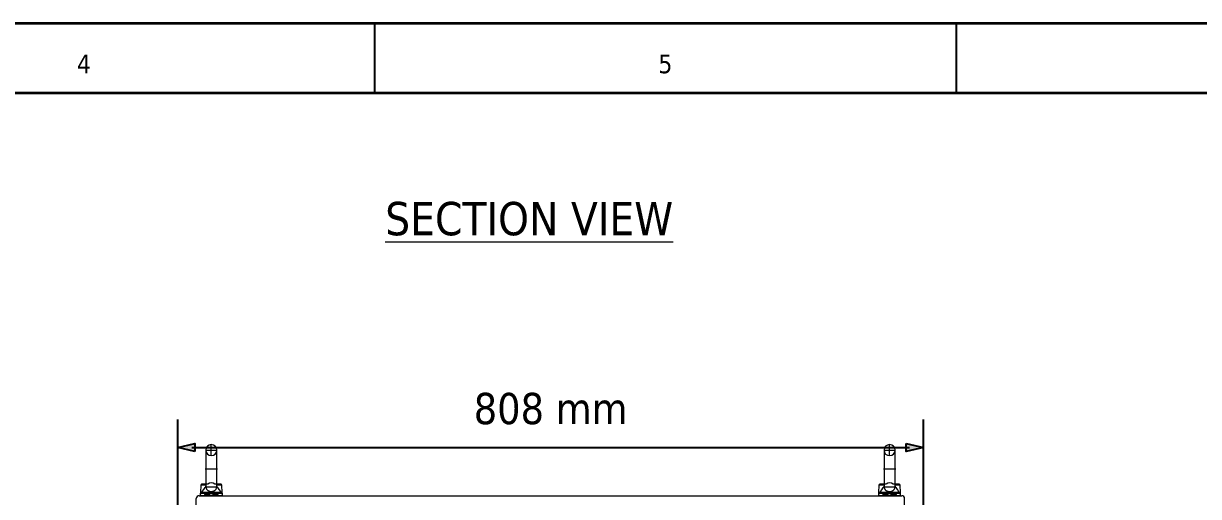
# Model space of a CAD drawing. Header units: millimetres. Extents: x 0 to 6300, y 0 to 4455.
# Drawn here: x 2769 to 4043, y 3942 to 4455 of the extents above; entities that cross this region are included whole.
import ezdxf
from ezdxf.enums import TextEntityAlignment as Align

# ---------------------------------------------------------------- set-up
doc = ezdxf.new("R2010")
doc.units = ezdxf.units.MM
for name, color, linetype, lineweight in [('AM_0', 7, 'Continuous', 5), ('AM_4', 3, 'Continuous', 0), ('AM_7', 7, 'Continuous', 0), ('AM_9', 6, 'Continuous', 0), ('EPLAN107', 5, 'Continuous', 0), ('EPLAN108', 5, 'Continuous', 0), ('EPLAN201', 7, 'Continuous', 0), ('EPLAN451', 7, 'Continuous', 0), ('EPLAN452', 7, 'Continuous', 0), ('EPLAN453', 7, 'Continuous', 0)]:
    doc.layers.add(name, color=color, linetype=linetype, lineweight=lineweight)
doc.styles.add('Tahoma', font='')
doc.styles.get('Tahoma').set_extended_font_data('Tahoma')

# ---------------------------------------------------------------- blocks, each defined once
blk = doc.blocks.new('EPLFRAME')
at = {"layer": 'EPLAN201', "linetype": 'Continuous', "lineweight": 25, "ltscale": 4}
for p, q in [((3150, 4455), (3150, 4380)), ((3780, 4455), (3780, 4380))]:
    blk.add_line(p, q, dxfattribs=at)
at = {"layer": 'EPLAN201', "linetype": 'Continuous', "lineweight": 35, "ltscale": 4}
blk.add_line((0, 4380), (6300, 4380), dxfattribs=at)
blk.add_lwpolyline([(0, 0), (6300, 0), (6300, 4455), (0, 4455)], close=True, dxfattribs=at)
at = {"layer": 'EPLAN451', "color": 7, "style": 'Tahoma'}
for tag, p, height in [('14_10014', (1515, 180), 33.9), ('14_10015', (2775, 180), 33.9), ('14_10011', (1515, 75), 33.9), ('14_10013', (4980, 75), 24.4), ('14_10151', (1095, 15), 24.4), ('14_10300', (6225, 15), 24.4)]:
    blk.add_attdef(tag, p, '', height=height, dxfattribs=at)
blk.add_attdef('4_25020', text='', height=24.4, dxfattribs=at).set_placement((6195, 15), align=Align.RIGHT)
at = {"layer": 'EPLAN452', "color": 7, "style": 'Tahoma'}
for tag, p, height in [('4_11041', (15, 255), 33.9), ('4_11071[1]', (15, 195), 24.4), ('4_11074[1]', (315, 195), 24.4), ('4_11070[1]', (615, 195), 24.4), ('4_11024', (1095, 195), 24.4), ('4_20132_1001', (5610, 195), 24.4), ('4_11011', (3465, 180), 33.9), ('4_11030', (4515, 180), 33.9), ('4_11071[2]', (15, 135), 24.4), ('4_11074[2]', (315, 135), 24.4), ('4_11070[2]', (615, 135), 24.4), ('4_11022', (1095, 135), 24.4), ('4_20134_1001', (5610, 135), 24.4), ('4_11071[3]', (15, 75), 24.4), ('4_11074[3]', (315, 75), 24.4), ('4_11070[3]', (615, 75), 24.4), ('4_11080', (1095, 75), 24.4), ('4_11059', (4515, 75), 24.4)]:
    blk.add_attdef(tag, p, '', height=height, dxfattribs=at)
for tag, height, p in [('4_11040', 33.9, (6285, 255)), ('4_11000', 24.4, (6285, 75)), ('4_11085', 24.4, (2115, 15)), ('4_11086', 24.4, (2745, 15))]:
    blk.add_attdef(tag, text='', height=height, dxfattribs=at).set_placement(p, align=Align.RIGHT)
at = {"layer": 'EPLAN453', "color": 7, "style": 'Tahoma'}
for tag, p in [('53_19005_1', (315, 4395)), ('53_19005', (945, 4395)), ('53_19005_8', (1575, 4395)), ('53_19005_6', (2205, 4395)), ('53_19005_7', (2835, 4395)), ('53_19005_9', (3465, 4395)), ('53_19005_3', (4095, 4395)), ('53_19005_2', (4725, 4395)), ('53_19005_4', (5355, 4395)), ('53_19005_5', (5985, 4395))]:
    blk.add_attdef(tag, text='', height=20.3, dxfattribs=at).set_placement(p, align=Align.BOTTOM_CENTER)
blk = doc.blocks.new('42_8XXX_00_14_M51_1__2_0_in_8808_000_1__2')
at = {"layer": 'AM_0'}
for p, q in [((-379.5, 2004.9), (-379.5, 2002)), ((-355.5, 2004.9), (-379.5, 2004.9)), ((-361.5, 2011.5), (-373.5, 2011.5)), ((-355.5, 2002), (-355.5, 2004.9))]:
    blk.add_line(p, q, dxfattribs=at)
for centre, start, end in [((-367.1, 2002.3), 124.8208, 166.6054), ((-367.9, 2002.3), 13.3946, 55.1792)]:
    blk.add_arc(centre, 11.2, start, end, dxfattribs=at)
blk = doc.blocks.new('44_8XXX_00_14_M51_1__4_0_in_8808_000_1__2')
at = {"layer": 'AM_0'}
for p, q in [((355.5, 2004.9), (355.5, 2002)), ((379.5, 2004.9), (355.5, 2004.9)), ((373.5, 2011.5), (361.5, 2011.5)), ((379.5, 2002), (379.5, 2004.9))]:
    blk.add_line(p, q, dxfattribs=at)
for centre, start, end in [((367.9, 2002.3), 124.8208, 166.6054), ((367.1, 2002.3), 13.3946, 55.1792)]:
    blk.add_arc(centre, 11.2, start, end, dxfattribs=at)
blk = doc.blocks.new('45_88X8_00_13_M51_1__0_in_8808_000_1__2')
at = {"layer": 'AM_0'}
for p, q in [((-380.75, 2002), (380.75, 2002)), ((-383.75, 1985), (-383.75, 1999)), ((383.75, 1985), (383.75, 1999)), ((383.75, 1985), (-383.75, 1985))]:
    blk.add_line(p, q, dxfattribs=at)
for centre, start, end in [((-380.75, 1999), 90, 180), ((380.75, 1999), 0, 90)]:
    blk.add_arc(centre, 3, start, end, dxfattribs=at)

msp = doc.modelspace()

# ---------------------------------------------------------------- hatches: boundary and pattern name
at = {"layer": 'EPLAN107', "linetype": 'Continuous', "lineweight": -3, "ltscale": 4}
for points in [[(2955.3, 3991.2), (2936.7, 3995.6), (2955.3, 3999.9)], [(3726.1, 3999.9), (3744.7, 3995.6), (3726.1, 3991.2)]]:
    msp.add_hatch(color=5, dxfattribs=at).paths.add_polyline_path(points, flags=0)

# ---------------------------------------------------------------- linework, layer by layer
at = {"layer": 'AM_0'}
for p, q in [((2967, 3992.6), (2967, 3953.5)), ((2979, 3953.5), (2979, 3992.6)), ((3702, 3992.6), (3702, 3953.5)), ((3714, 3953.5), (3714, 3992.6)), ((2961.5, 3954.6), (2961.1, 3946.6)), ((2967, 3955.6), (2962.5, 3955.6)), ((2983.5, 3955.6), (2979, 3955.6)), ((2984.9, 3946.6), (2984.5, 3954.6)), ((3696.5, 3954.6), (3696, 3946.6)), ((3702, 3955.6), (3697.5, 3955.6)), ((3718.5, 3955.6), (3714, 3955.6)), ((3719.9, 3946.6), (3719.5, 3954.6)), ((2961, 3945.6), (2961, 3943.1)), ((2985, 3945.6), (2961, 3945.6)), ((2985, 3943.1), (2961, 3943.1)), ((2985, 3943.1), (2985, 3945.6)), ((3696, 3945.6), (3696, 3943.1)), ((3720, 3945.6), (3696, 3945.6)), ((3720, 3943.1), (3696, 3943.1)), ((3720, 3943.1), (3720, 3945.6))]:
    msp.add_line(p, q, dxfattribs=at)
for points in [[(2967, 3953.5), (2967, 3953.1), (2967.1, 3952.6), (2967.1, 3952.1), (2967.3, 3951.6), (2967.4, 3951.2), (2967.7, 3950.7), (2967.9, 3950.3), (2968.1, 3950), (2968.4, 3949.6), (2968.7, 3949.3), (2969.1, 3949), (2969.4, 3948.8), (2969.8, 3948.6), (2970.2, 3948.3), (2970.7, 3948.2), (2971.1, 3948), (2971.6, 3947.9), (2972.1, 3947.8), (2972.6, 3947.8), (2973.1, 3947.8), (2973.6, 3947.8), (2974.1, 3947.9), (2974.6, 3948), (2975.1, 3948.1), (2975.6, 3948.3), (2976, 3948.5), (2976.4, 3948.7), (2976.8, 3949), (2977.2, 3949.3), (2977.6, 3949.6), (2977.9, 3950), (2978.1, 3950.3), (2978.4, 3950.8), (2978.6, 3951.2), (2978.7, 3951.6), (2978.8, 3952.1), (2978.9, 3952.5), (2979, 3953), (2979, 3953.4), (2979, 3953.5)], [(3702, 3953.5), (3702, 3953.1), (3702, 3952.6), (3702.1, 3952.1), (3702.2, 3951.6), (3702.4, 3951.2), (3702.6, 3950.7), (3702.9, 3950.3), (3703.1, 3950), (3703.4, 3949.6), (3703.7, 3949.3), (3704, 3949), (3704.4, 3948.8), (3704.8, 3948.5), (3705.2, 3948.3), (3705.7, 3948.2), (3706.1, 3948), (3706.6, 3947.9), (3707.1, 3947.8), (3707.6, 3947.8), (3708.1, 3947.8), (3708.6, 3947.8), (3709.1, 3947.8), (3709.6, 3947.9), (3710.1, 3948.1), (3710.5, 3948.2), (3711, 3948.5), (3711.4, 3948.7), (3711.8, 3949), (3712.2, 3949.3), (3712.5, 3949.6), (3712.8, 3950), (3713.1, 3950.3), (3713.4, 3950.8), (3713.6, 3951.2), (3713.7, 3951.6), (3713.8, 3952.1), (3713.9, 3952.5), (3714, 3953), (3714, 3953.4), (3714, 3953.5)]]:
    msp.add_lwpolyline(points, dxfattribs=at)
for centre, radius, start, end in [((2973, 3992.6), 6, 0, 180), ((3708, 3992.6), 6, 0, 180), ((2962.5, 3954.6), 1, 90, 177), ((2983.5, 3954.6), 1, 3, 90), ((3697.5, 3954.6), 1, 90, 177), ((3718.5, 3954.6), 1, 3, 90), ((2962.1, 3946.6), 1, 177, 270), ((2983.9, 3946.6), 1, 270, 3), ((3697, 3946.6), 1, 177, 270), ((3718.9, 3946.6), 1, 270, 3)]:
    msp.add_arc(centre, radius, start, end, dxfattribs=at)
at = {"layer": 'AM_4'}
for p, q in [((2967, 3954.6), (2961.5, 3954.6)), ((2984.5, 3954.6), (2979, 3954.6)), ((3702, 3954.6), (3696.5, 3954.6)), ((3719.5, 3954.6), (3714, 3954.6)), ((2984.9, 3946.6), (2961.1, 3946.6)), ((3719.9, 3946.6), (3696, 3946.6))]:
    msp.add_line(p, q, dxfattribs=at)
at = {"layer": 'AM_7', "ltscale": 1.5}
for p, q in [((2973, 3986.3), (2973, 3998.9)), ((3708, 3986.3), (3708, 3998.9)), ((2966.7, 3992.6), (2979.3, 3992.6)), ((3701.7, 3992.6), (3714.3, 3992.6)), ((2979.6, 3971.8), (2966.4, 3971.8)), ((3714.6, 3971.8), (3701.4, 3971.8))]:
    msp.add_line(p, q, dxfattribs=at)
at = {"layer": 'AM_9', "ltscale": 2}
for p, q in [((2969.1, 3955.6), (2967, 3955.6)), ((2967.1, 3954.6), (2967, 3954.6)), ((2979, 3955.6), (2976.9, 3955.6)), ((2979, 3954.6), (2978.9, 3954.6)), ((2979, 3953.5), (2979, 3953.2)), ((3704.1, 3955.6), (3702, 3955.6)), ((3702.1, 3954.6), (3702, 3954.6)), ((3714, 3955.6), (3711.8, 3955.6)), ((3714, 3954.6), (3713.9, 3954.6)), ((3714, 3953.5), (3714, 3953.2)), ((2966.8, 3946.8), (2964.7, 3945.6)), ((2965.8, 3945.6), (2965.8, 3943.1)), ((2971.5, 3944.6), (2965.9, 3944.6)), ((2965.9, 3943.1), (2965.9, 3944.6)), ((2979.2, 3946.8), (2966.8, 3946.8)), ((2971.5, 3943.6), (2966.9, 3943.6)), ((2968.3, 3945.6), (2968.3, 3943.5)), ((2977.7, 3943.5), (2968.3, 3943.5)), ((2968.5, 3943.2), (2968.5, 3943.6)), ((2968.5, 3943.1), (2968.5, 3943.2)), ((2971.5, 3943.2), (2968.5, 3943.2)), ((2971.5, 3943.1), (2971.5, 3944.6)), ((2980.1, 3944.6), (2974.5, 3944.6)), ((2974.5, 3943.1), (2974.5, 3944.6)), ((2979.1, 3943.6), (2974.5, 3943.6)), ((2977.5, 3943.2), (2974.5, 3943.2)), ((2977.5, 3943.2), (2977.5, 3943.6)), ((2977.5, 3943.2), (2977.5, 3943.1)), ((2977.7, 3943.5), (2977.7, 3945.6)), ((2981.3, 3945.6), (2979.2, 3946.8)), ((2980.1, 3943.1), (2980.1, 3944.6)), ((2980.2, 3943.1), (2980.2, 3945.6)), ((3701.8, 3946.8), (3699.7, 3945.6)), ((3700.7, 3945.6), (3700.7, 3943.1)), ((3706.5, 3944.6), (3700.9, 3944.6)), ((3700.9, 3943.1), (3700.9, 3944.6)), ((3714.2, 3946.8), (3701.8, 3946.8)), ((3706.5, 3943.6), (3701.9, 3943.6)), ((3703.3, 3945.6), (3703.3, 3943.5)), ((3712.7, 3943.5), (3703.3, 3943.5)), ((3703.4, 3943.1), (3703.5, 3943.2)), ((3703.5, 3943.2), (3703.5, 3943.6)), ((3706.5, 3943.2), (3703.5, 3943.2)), ((3706.5, 3943.1), (3706.5, 3944.6)), ((3715.1, 3944.6), (3709.5, 3944.6)), ((3709.5, 3943.1), (3709.5, 3944.6)), ((3714, 3943.6), (3709.5, 3943.6)), ((3712.5, 3943.2), (3709.5, 3943.2)), ((3712.5, 3943.2), (3712.5, 3943.6)), ((3712.5, 3943.2), (3712.5, 3943.1)), ((3712.7, 3943.5), (3712.7, 3945.6)), ((3716.3, 3945.6), (3714.2, 3946.8)), ((3715.1, 3943.1), (3715.1, 3944.6)), ((3715.2, 3943.1), (3715.2, 3945.6))]:
    msp.add_line(p, q, dxfattribs=at)
for points in [[(2967.1, 3954.6), (2967, 3954.1), (2967, 3953.6), (2967, 3953.5)], [(2967, 3953.2), (2967, 3953.4), (2967, 3953.5)], [(2967.1, 3954.6), (2967.1, 3954.8), (2967.1, 3954.9), (2967.2, 3955.1), (2967.2, 3955.2), (2967.3, 3955.3), (2967.3, 3955.4), (2967.4, 3955.5), (2967.4, 3955.6), (2967.5, 3955.6)], [(2978.5, 3955.6), (2978.5, 3955.6), (2978.6, 3955.6), (2978.6, 3955.5), (2978.7, 3955.4), (2978.7, 3955.3), (2978.8, 3955.2), (2978.8, 3955.1), (2978.9, 3954.9), (2978.9, 3954.8), (2978.9, 3954.6)], [(2979, 3953.5), (2979, 3953.8), (2979, 3954.2), (2978.9, 3954.6)], [(3702.1, 3954.6), (3702, 3954.1), (3702, 3953.6), (3702, 3953.5)], [(3702, 3953.2), (3702, 3953.4), (3702, 3953.5)], [(3702.1, 3954.6), (3702.1, 3954.8), (3702.1, 3954.9), (3702.2, 3955.1), (3702.2, 3955.2), (3702.2, 3955.3), (3702.3, 3955.4), (3702.3, 3955.5), (3702.4, 3955.5), (3702.4, 3955.6)], [(3713.5, 3955.6), (3713.5, 3955.6), (3713.6, 3955.6), (3713.6, 3955.5), (3713.7, 3955.4), (3713.7, 3955.3), (3713.8, 3955.2), (3713.8, 3955.1), (3713.8, 3954.9), (3713.9, 3954.8), (3713.9, 3954.6)], [(3714, 3953.5), (3714, 3953.8), (3713.9, 3954.2), (3713.9, 3954.6)], [(2966.9, 3943.6), (2966.9, 3943.6), (2966.7, 3943.6), (2966.6, 3943.7), (2966.4, 3943.7), (2966.3, 3943.8), (2966.1, 3944), (2966, 3944.1), (2966, 3944.3), (2965.9, 3944.4), (2965.9, 3944.6)], [(2980.1, 3944.6), (2980.1, 3944.4), (2980, 3944.3), (2980, 3944.1), (2979.9, 3944), (2979.8, 3943.9), (2979.6, 3943.8), (2979.5, 3943.7), (2979.3, 3943.6), (2979.2, 3943.6), (2979.1, 3943.6)], [(3701.9, 3943.6), (3701.9, 3943.6), (3701.7, 3943.6), (3701.5, 3943.6), (3701.4, 3943.7), (3701.2, 3943.8), (3701.1, 3944), (3701, 3944.1), (3700.9, 3944.3), (3700.9, 3944.4), (3700.9, 3944.6)], [(3715.1, 3944.6), (3715.1, 3944.4), (3715, 3944.3), (3715, 3944.1), (3714.9, 3944), (3714.8, 3943.8), (3714.6, 3943.7), (3714.5, 3943.7), (3714.3, 3943.6), (3714.1, 3943.6), (3714, 3943.6)]]:
    msp.add_lwpolyline(points, dxfattribs=at)
for centre, radius, start, end in [((2973, 3992.6), 6, 180, 0), ((3708, 3992.6), 6, 180, 0), ((2973, 3951), 6, 50.0558, 130), ((3708, 3951), 6, 50.0558, 130), ((2967.1, 3945.6), 1.2, 0, 90), ((2967.1, 3943.5), 1.2, 338.3165, 0), ((2978.9, 3945.6), 1.2, 90, 180), ((2978.9, 3943.5), 1.2, 180, 201.6835), ((3702.1, 3945.6), 1.2, 0, 90), ((3702.1, 3943.5), 1.2, 338.3165, 0), ((3713.9, 3945.6), 1.2, 90, 180), ((3713.9, 3943.5), 1.2, 180, 201.6835)]:
    msp.add_arc(centre, radius, start, end, dxfattribs=at)
at = {"layer": 'EPLAN107', "color": 5, "linetype": 'Continuous', "lineweight": 25, "ltscale": 4}
for p, q in [((2936.7, 3928.6), (2936.7, 4025.6)), ((3744.7, 3927.6), (3744.7, 4025.6)), ((2951.7, 3995.6), (3729.7, 3995.6))]:
    msp.add_line(p, q, dxfattribs=at)
at = {"layer": 'EPLAN107', "color": 5, "linetype": 'Continuous', "lineweight": -3, "ltscale": 4}
for points in [[(2955.3, 3991.2), (2936.7, 3995.6), (2955.3, 3999.9)], [(3726.1, 3999.9), (3744.7, 3995.6), (3726.1, 3991.2)]]:
    msp.add_lwpolyline(points, close=True, dxfattribs=at)

# ---------------------------------------------------------------- block references
ref = msp.add_blockref('EPLFRAME', (0, 0))
ref.add_attrib('53_19005_7', '4', dxfattribs={"layer": 'EPLAN453', "color": 7, "height": 20.3, "style": 'Tahoma'}).set_placement((2835, 4395), align=Align.BOTTOM_CENTER)
ref.add_attrib('53_19005_9', '5', dxfattribs={"layer": 'EPLAN453', "color": 7, "height": 20.3, "style": 'Tahoma'}).set_placement((3465, 4395), align=Align.BOTTOM_CENTER)
for name in ['42_8XXX_00_14_M51_1__2_0_in_8808_000_1__2', '44_8XXX_00_14_M51_1__4_0_in_8808_000_1__2', '45_88X8_00_13_M51_1__0_in_8808_000_1__2']:
    msp.add_blockref(name, (3340.5, 1941.1))

# ---------------------------------------------------------------- texts
at = {"layer": 'EPLAN107', "color": 5, "style": 'Tahoma'}
msp.add_text('808 mm', height=33.86, dxfattribs=at).set_placement((3340.7, 4010.6), align=Align.BOTTOM_CENTER)
at = {"layer": 'EPLAN108', "color": 5, "insert": (3161.4, 4224.8), "char_height": 36.12, "attachment_point": 7, "style": 'Tahoma'}
msp.add_mtext('\\LSECTION VIEW\\l', dxfattribs=at)

doc.saveas('drawing.dxf')
